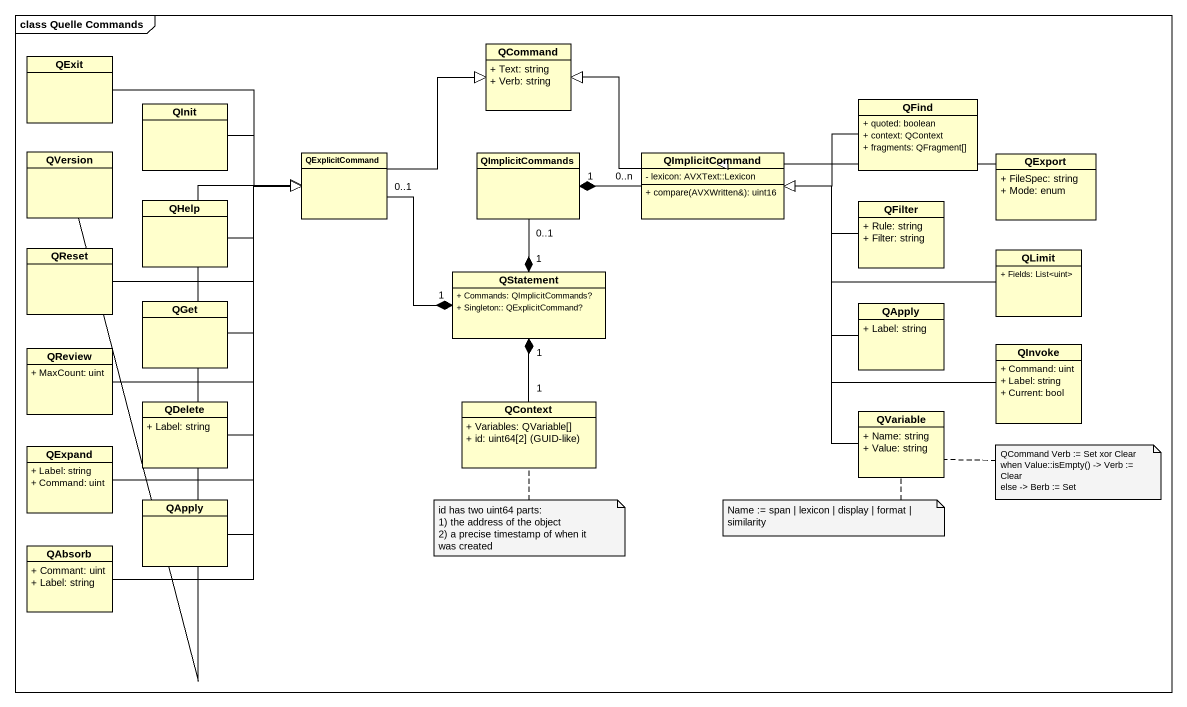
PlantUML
@startuml
mainframe class Quelle Commands
hide circle
hide empty members
skinparam classAttributeIconSize 0
class QCommand {
  + Text: string
  + Verb: string
}
class QExit
class QInit
class QFind {
  + quoted: boolean
  + context: QContext
  + fragments: QFragment[]
}
class QVersion
class QExplicitCommand
class QImplicitCommands
class QImplicitCommand {
  - lexicon: AVXText::Lexicon
  + compare(AVXWritten&): uint16
}
class QExport {
  + FileSpec: string
  + Mode: enum
}
class QHelp
class QFilter {
  + Rule: string
  + Filter: string
}
class QReset
class QLimit {
  + Fields: List<uint>
}
class QGet
class QStatement {
  + Commands: QImplicitCommands?
  + Singleton:: QExplicitCommand?
}
class QApply {
  + Label: string
}
class QReview {
  + MaxCount: uint
}
class QInvoke {
  + Command: uint
  + Label: string
  + Current: bool
}
class QDelete {
  + Label: string
}
class QContext {
  + Variables: QVariable[]
  {field} + id: uint64[2] (GUID-like)
}
class QVariable {
  + Name: string
  + Value: string
}
class QExpand {
  + Label: string
  + Command: uint
}
class "QApply" as QApply_2
class QAbsorb {
  + Commant: uint
  + Label: string
}
QExit -right-|> QExplicitCommand
QInit -right-|> QExplicitCommand
QFind -left-|> QImplicitCommand
QVersion -right-|> QExplicitCommand
QExplicitCommand -right-|> QCommand
QExplicitCommand "0..1" --* "1" QStatement
QImplicitCommands "0..1" --* "1" QStatement
QImplicitCommand -left-|> QCommand
QImplicitCommand "0..n" -left-* "1" QImplicitCommands
QExport -left-|> QImplicitCommand
QHelp -right-|> QExplicitCommand
QFilter -left-|> QImplicitCommand
QReset -right-|> QExplicitCommand
QLimit -left-|> QImplicitCommand
QGet -up-|> QExplicitCommand
QApply -up-|> QImplicitCommand
QReview -up-|> QExplicitCommand
QInvoke -up-|> QImplicitCommand
QDelete -up-|> QExplicitCommand
QContext "1" -up-* "1" QStatement
QVariable -up-|> QImplicitCommand
QExpand -up-|> QExplicitCommand
QApply_2 -up-|> QExplicitCommand
QAbsorb -up-|> QExplicitCommand
note right of QVariable
  QCommand Verb := Set xor Clear
  when Value::isEmpty() -> Verb := Clear
  else -> Berb := Set
end note
note bottom of QContext
  id has two uint64 parts:
  1) the address of the object
  2) a precise timestamp of when it was created
end note
note bottom of QVariable : Name := span | lexicon | display | format | similarity
@enduml
